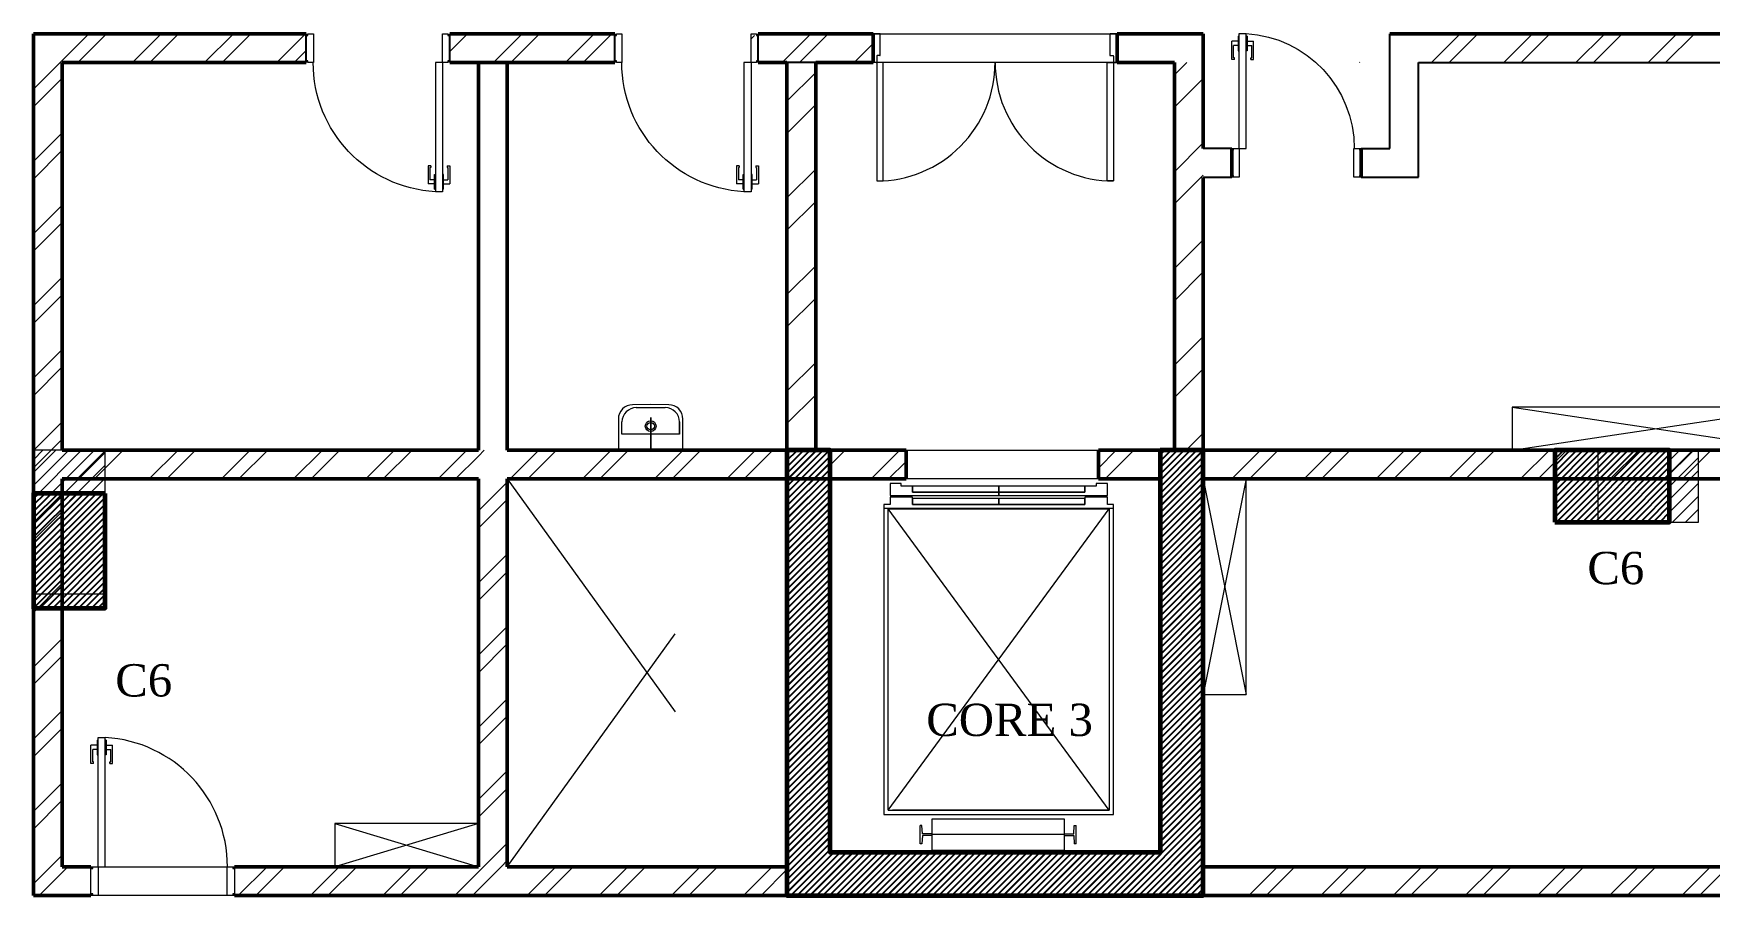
# Model space of a CAD drawing. Header units: millimetres. Extents: x -967280 to 3852, y 2833 to 1955156.
# Drawn here: x -952246 to -940569, y 637616 to 643618 of the extents above; entities that cross this region are included whole.
import ezdxf
from ezdxf.enums import TextEntityAlignment as Align

# ---------------------------------------------------------------- set-up
doc = ezdxf.new("R2010")
doc.units = ezdxf.units.MM
doc.header["$LTSCALE"] = 1000
doc.linetypes.add('HRZN_Line-Ptrn-Abov', pattern=[4, 2, -2])
doc.linetypes.add('HRZN_Line-Ptrn-Sold', pattern=[9144001.0, 9144000.0, -1])
for name, color, linetype, lineweight in [('A-COLS', 8, 'HRZN_Line-Ptrn-Sold', 18), ('A-DASH', 21, 'HRZN_Line-Ptrn-Abov', 18), ('A-DIM', 7, 'Continuous', 13), ('A-DOOR', 5, 'Continuous', 13), ('A-ELEV', 1, 'HRZN_Line-Ptrn-Sold', 13), ('A-EQPM', 3, 'Continuous', 25), ('A-FIXT', 1, 'Continuous', 18), ('A-HATCH', 1, 'Continuous', 13), ('A-TONE', 40, 'HRZN_Line-Ptrn-Sold', 35), ('A-WALL', 8, 'HRZN_Line-Ptrn-Sold', 50), ('S - column', 6, 'Continuous', 60)]:
    doc.layers.add(name, color=color, linetype=linetype, lineweight=lineweight)
doc.layers.add('ARCH', color=8, linetype='Continuous')
doc.layers.add('S - col hach', color=1, linetype='Continuous')
doc.styles.add('ASD', font='times.ttf')
pattern_1 = [(45, (6650, -35800), (-251.447, 251.447), []), (45, (6650, -35419), (-251.447, 251.447), [])]
pattern_2 = [(225, (-217548.726, -1233776.03), (44.9012806, -44.9012806), [])]

# ---------------------------------------------------------------- blocks, each defined once
blk = doc.blocks.new('DAE_DOOR-SINGLE - BEDROOMS DOOR _D01__1000_2200MM 2-3505045-GROUND FLOOR FFL_1_')
at = {"layer": 'A-DOOR'}
for p, q in [((-424, 88), (-412, 88)), ((-424, -88), (-424, 88)), ((-412, 100), (-374, 100)), ((-412, 88), (-412, 100)), ((-374, 100), (-374, -100)), ((526, 100), (564, 100)), ((526, -100), (526, 100)), ((564, 100), (564, 88)), ((564, 88), (576, 88)), ((576, 88), (576, -88)), ((-412, -88), (-424, -88)), ((-412, -100), (-412, -88)), ((-374, -100), (-412, -100)), ((564, -100), (526, -100)), ((564, -88), (564, -100)), ((576, -88), (564, -88))]:
    blk.add_line(p, q, dxfattribs=at)
at = {"layer": 'A-DOOR', "lineweight": 18}
for p, q in [((476, -100), (476, -1000)), ((526, -100), (476, -100)), ((526, -100), (526, -1000)), ((526, -1000), (476, -1000))]:
    blk.add_line(p, q, dxfattribs=at)
at = {"layer": 'A-DOOR'}
blk.add_arc((526, -100), 901, 180, 266.8202, dxfattribs=at)
at = {"layer": 'A-HATCH'}
for p, q in [((444, -819), (425, -819)), ((425, -819), (425, -946)), ((444, -831), (438, -831)), ((438, -831), (438, -916)), ((470, -916), (438, -916)), ((444, -819), (444, -831)), ((470, -879), (476, -879)), ((470, -981), (470, -879)), ((533, -879), (526, -879)), ((533, -981), (533, -879)), ((533, -916), (564, -916)), ((558, -819), (577, -819)), ((558, -819), (558, -831)), ((558, -831), (564, -831)), ((564, -831), (564, -916)), ((577, -819), (577, -946)), ((470, -946), (425, -946)), ((470, -981), (476, -981)), ((533, -981), (526, -981)), ((533, -946), (577, -946))]:
    blk.add_line(p, q, dxfattribs=at)
blk = doc.blocks.new('DAE_DOOR-SINGLE - BEDROOMS DOOR _D01__1000_2200MM 2-3505467-GROUND FLOOR FFL_1_')
at = {"layer": 'A-DOOR', "lineweight": 18}
for p, q in [((476, 100), (476, 1000)), ((526, 1000), (476, 1000)), ((526, 100), (526, 1000)), ((526, 100), (476, 100))]:
    blk.add_line(p, q, dxfattribs=at)
at = {"layer": 'A-DOOR'}
for p, q in [((-412, 88), (-424, 88)), ((-424, 88), (-424, -88)), ((-374, 100), (-412, 100)), ((-412, 100), (-412, 88)), ((-374, -100), (-374, 100)), ((526, 100), (526, -100)), ((564, 100), (526, 100)), ((564, 88), (564, 100)), ((576, 88), (564, 88)), ((576, -88), (576, 88)), ((-424, -88), (-412, -88)), ((-412, -88), (-412, -100)), ((-412, -100), (-374, -100)), ((526, -100), (564, -100)), ((564, -100), (564, -88)), ((564, -88), (576, -88))]:
    blk.add_line(p, q, dxfattribs=at)
blk.add_arc((526, 100), 901, 93.1798, 180, dxfattribs=at)
at = {"layer": 'A-HATCH'}
for p, q in [((470, 946), (425, 946)), ((425, 819), (425, 946)), ((470, 981), (476, 981)), ((470, 981), (470, 879)), ((533, 981), (526, 981)), ((533, 981), (533, 879)), ((533, 946), (577, 946)), ((577, 819), (577, 946)), ((444, 819), (425, 819)), ((470, 916), (438, 916)), ((438, 831), (438, 916)), ((444, 831), (438, 831)), ((444, 819), (444, 831)), ((470, 879), (476, 879)), ((533, 879), (526, 879)), ((533, 916), (564, 916)), ((558, 831), (564, 831)), ((558, 819), (558, 831)), ((558, 819), (577, 819)), ((564, 831), (564, 916))]:
    blk.add_line(p, q, dxfattribs=at)
blk = doc.blocks.new('DR_WD_AR_DBL - UTILITY DOOR _D02__1600_2200MM 3-3511496-GROUND FLOOR FFL_1_')
at = {"layer": 'A-DOOR'}
for p, q in [((-825, 925), (-780, 925)), ((-825, 100), (-825, 925)), ((-780, 925), (-780, 100)), ((825, 925), (780, 925)), ((780, 925), (780, 100)), ((825, 100), (825, 925)), ((-850, 97), (-850, -97)), ((-828, 100), (-847, 100)), ((-780, 100), (-825, 100)), ((-825, 55), (-825, 97)), ((-803, 52), (-822, 52)), ((-800, -97), (-800, 49)), ((780, 100), (825, 100)), ((800, 49), (800, -97)), ((803, 52), (822, 52)), ((825, 55), (825, 97)), ((828, 100), (847, 100)), ((850, -97), (850, 97)), ((-847, -100), (-803, -100)), ((803, -100), (847, -100))]:
    blk.add_line(p, q, dxfattribs=at)
blk.add_circle((0, 100), 1, dxfattribs=at)
blk.add_circle((0, 100), 1, dxfattribs=at)
for centre, radius, start, end in [((-825, 100), 825, 359.9306, 90), ((825, 100), 825, 90, 180.0694), ((-847, 97), 3, 90, 180), ((-828, 97), 3, 0, 90), ((-822, 55), 3, 180, 270), ((-803, 49), 3, 360, 90), ((803, 49), 3, 90, 180), ((822, 55), 3, 270, 360), ((828, 97), 3, 90, 180), ((847, 97), 3, 0, 90), ((-847, -97), 3, 180, 270), ((-803, -97), 3, 270, 0), ((803, -97), 3, 180, 270), ((847, -97), 3, 270, 0)]:
    blk.add_arc(centre, radius, start, end, dxfattribs=at)
blk = doc.blocks.new('EM-SW-08_1-WASHBASIN-Maid_s and Driver_s bathroom - SW 08_1-Vanity-wall mounted-3114919-GROUND FLOOR FFL_1_')
at = {"layer": 'A-FIXT'}
for p, q in [((-224, 0), (-224, -217)), ((-200, -112), (201, -112)), ((-200, -197), (-200, -112)), ((-200, -112), (-200, -197)), ((0, 0), (0, -170)), ((0, -204), (0, 0)), ((0, 0), (0, -229)), ((0, 0), (0, -204)), ((0, -82), (0, -12)), ((201, -112), (201, -197)), ((201, -112), (201, -197)), ((226, -217), (226, 0)), ((0, -170), (0, -195)), ((0, -184), (0, -204)), ((0, -229), (0, -195)), ((-125, -317), (1, -318)), ((101, -297), (-100, -297)), ((1, -318), (127, -317))]:
    blk.add_line(p, q, dxfattribs=at)
for radius in [37.5, 26]:
    blk.add_circle((1, -168), radius, dxfattribs=at)
for centre, start, end in [((-124, -217), 180, 269.5184), ((-100, -197), 180, 270), ((101, -197), 270, 0), ((126, -217), 270.4817, 0)]:
    blk.add_arc(centre, 100, start, end, dxfattribs=at)
blk = doc.blocks.new('GF')
at = {"layer": 'A-EQPM', "lineweight": 13}
for p, q in [((15241, 213049), (15164, 213049)), ((15164, 213049), (15164, 212964)), ((15241, 213029), (15241, 213049)), ((15321, 213029), (15241, 213029)), ((15921, 213029), (15321, 213029)), ((15321, 213029), (15321, 212989)), ((15321, 212989), (15321, 213029)), ((15921, 212989), (15921, 213029)), ((15921, 213029), (15921, 212989)), ((16521, 213029), (15921, 213029)), ((16521, 212989), (16521, 213029)), ((16601, 213029), (16521, 213029)), ((16521, 213029), (16521, 212989)), ((16678, 213049), (16601, 213049)), ((16601, 213049), (16601, 213029)), ((16678, 212964), (16678, 213049)), ((15121, 212903), (15121, 210743)), ((15164, 212903), (15121, 212903)), ((15164, 212964), (15921, 212964)), ((15321, 212954), (15164, 212954)), ((15164, 212954), (15164, 212903)), ((15321, 212989), (15921, 212989)), ((15921, 212989), (15321, 212989)), ((15321, 212903), (15321, 212954)), ((15921, 212943), (15321, 212943)), ((15321, 212943), (15321, 212903)), ((15321, 212903), (15921, 212903)), ((16521, 212903), (15321, 212903)), ((15921, 212989), (16521, 212989)), ((15921, 212964), (15921, 212989)), ((16521, 212989), (15921, 212989)), ((15921, 212989), (15921, 212964)), ((15921, 212964), (16678, 212964)), ((15921, 212903), (15921, 212943)), ((15921, 212943), (15921, 212903)), ((16521, 212943), (15921, 212943)), ((15921, 212903), (16521, 212903)), ((16678, 212954), (16521, 212954)), ((16521, 212954), (16521, 212903)), ((16521, 212903), (16521, 212943)), ((16678, 212903), (16678, 212954)), ((16721, 212903), (16678, 212903)), ((16721, 210743), (16721, 212903)), ((16721, 212874), (15121, 212874)), ((15121, 212874), (15121, 211103)), ((16691, 210773), (15151, 212873)), ((15151, 210773), (16691, 212873)), ((15151, 210773), (15151, 212873)), ((15151, 212873), (16691, 212873)), ((16691, 212873), (16691, 210773)), ((16721, 211103), (16721, 212874)), ((15121, 210743), (16721, 210743)), ((15151, 210773), (16691, 210773)), ((16691, 210773), (15181, 210773)), ((15386, 210667), (15373, 210667)), ((15373, 210540), (15373, 210667)), ((15389, 210610), (15386, 210667)), ((15457, 210714), (16377, 210714)), ((15457, 210494), (15457, 210714)), ((16377, 210714), (16377, 210494)), ((16444, 210610), (16447, 210667)), ((16447, 210667), (16460, 210667)), ((16460, 210540), (16460, 210667)), ((15389, 210598), (15386, 210540)), ((15457, 210610), (15389, 210610)), ((15457, 210598), (15389, 210598)), ((16377, 210604), (15457, 210604)), ((16377, 210610), (16444, 210610)), ((16377, 210598), (16444, 210598)), ((16444, 210598), (16447, 210540)), ((15386, 210540), (15373, 210540)), ((16377, 210494), (15457, 210494))]:
    blk.add_line(p, q, dxfattribs=at)
blk = doc.blocks.new('DAE_DOOR-SINGLE - BEDROOMS DOOR _D01__900_2200MM-3586904-FIRST FLOOR FFL_1_')
at = {"layer": 'A-DOOR', "lineweight": 18}
for p, q in [((426, 100), (426, 900)), ((476, 900), (426, 900)), ((476, 100), (476, 900)), ((476, 100), (426, 100))]:
    blk.add_line(p, q, dxfattribs=at)
at = {"layer": 'A-DOOR'}
for p, q in [((-362, 88), (-374, 88)), ((-374, 88), (-374, -88)), ((-324, 100), (-362, 100)), ((-362, 100), (-362, 88)), ((-324, -100), (-324, 100)), ((476, 100), (476, -100)), ((514, 100), (476, 100)), ((514, 88), (514, 100)), ((526, 88), (514, 88)), ((526, -88), (526, 88)), ((-374, -88), (-362, -88)), ((-362, -88), (-362, -100)), ((-362, -100), (-324, -100)), ((476, -100), (514, -100)), ((514, -100), (514, -88)), ((514, -88), (526, -88))]:
    blk.add_line(p, q, dxfattribs=at)
blk.add_arc((476, 100), 802, 93.5763, 180, dxfattribs=at)
at = {"layer": 'A-HATCH', "linetype": 'Continuous'}
for p, q in [((420, 846), (375, 846)), ((375, 719), (375, 846)), ((420, 881), (426, 881)), ((420, 881), (420, 779)), ((483, 881), (476, 881)), ((483, 881), (483, 779)), ((483, 846), (527, 846)), ((527, 719), (527, 846)), ((394, 719), (375, 719)), ((420, 816), (388, 816)), ((388, 731), (388, 816)), ((394, 731), (388, 731)), ((394, 719), (394, 731)), ((420, 779), (426, 779)), ((483, 779), (476, 779)), ((483, 816), (514, 816)), ((508, 731), (514, 731)), ((508, 719), (508, 731)), ((508, 719), (527, 719)), ((514, 731), (514, 816))]:
    blk.add_line(p, q, dxfattribs=at)
blk = doc.blocks.new('A$Ca5ad4f3b')
at = {"layer": 'S - col hach'}
h = blk.add_hatch(dxfattribs=at)
h.set_pattern_fill('ANSI31', color=256, scale=10)
h.set_pattern_definition([(45, (-223648.726, -1233952.032), (-22.4506403, 22.4506403), [])])
h.paths.add_polyline_path([(16350, -13200), (16350, -16000), (14050, -16000), (14050, -13200), (13750, -13200), (13750, -16300), (16650, -16300), (16650, -13200)])
h = blk.add_hatch(dxfattribs=at)
h.set_pattern_fill('ANSI31', color=256, scale=10)
h.set_pattern_definition([(45, (-249848.722, -1240752.032), (-22.4506403, 22.4506403), [])])
h.paths.add_polyline_path([(19900, -13700), (19900, -13200), (19100, -13200), (19100, -13700), (19607, -13700)])
h = blk.add_hatch(dxfattribs=at)
h.set_pattern_fill('ANSI31', color=256, scale=10)
h.set_pattern_definition([(45, (-223648.726, -1239652.032), (-22.4506403, 22.4506403), [])])
h.paths.add_polyline_path([(9000, -14300), (9000, -13500), (8500, -13500), (8500, -14300)])
at = {"layer": 'S - column'}
for points in [[(16350, -13200), (16350, -16000), (14050, -16000), (14050, -13200), (13750, -13200), (13750, -16300), (16650, -16300), (16650, -13200)], [(19100, -13700), (19900, -13700), (19900, -13200), (19100, -13200)], [(9000, -13500), (8500, -13500), (8500, -14300), (9000, -14300)]]:
    blk.add_lwpolyline(points, close=True, dxfattribs=at)
at = {"ltscale": 6, "style": 'ASD'}
for s, p in [('C6', (19525, -14020)), ('C6', (9268, -14802)), ('CORE 3', (15301, -15077))]:
    blk.add_text(s, height=225, dxfattribs=at).set_placement(p, align=Align.MIDDLE_CENTER)
blk = doc.blocks.new('A$C1e5dc022')
at = {"layer": 'A-COLS'}
h = blk.add_hatch(dxfattribs=at)
h.set_pattern_fill('ANSI31', color=4, scale=20, angle=180)
h.set_pattern_definition(pattern_2)
h.paths.add_polyline_path([(15100, -23400), (15100, -22400), (14600, -22400), (14600, -23400)])
h = blk.add_hatch(dxfattribs=at)
h.set_pattern_fill('ANSI31', color=4, scale=20, angle=180)
h.set_pattern_definition(pattern_2)
h.paths.add_polyline_path([(22450, -22400), (22450, -25200), (20150, -25200), (20150, -22400), (19850, -22400), (19850, -25500), (22750, -25500), (22750, -22400)])
h = blk.add_hatch(dxfattribs=at)
h.set_pattern_fill('ANSI31', color=4, scale=20, angle=180)
h.set_pattern_definition(pattern_2)
h.paths.add_polyline_path([(26200, -22900), (26200, -22400), (25500, -22400), (25500, -22900), (25707.4, -22900)])
at = {"layer": 'A-TONE', "linetype": 'Continuous', "lineweight": 13}
h = blk.add_hatch(dxfattribs=at)
h.set_pattern_fill('FP_1', color=4, style=0, pattern_type=2)
h.set_pattern_definition(pattern_1)
h.paths.add_polyline_path([(14800, -22500), (14800, -19500), (14600, -19500), (14600, -22500)])
h = blk.add_hatch(dxfattribs=at)
h.set_pattern_fill('FP_1', color=4, style=0, pattern_type=2)
h.set_pattern_definition(pattern_1)
h.paths.add_polyline_path([(23850, -19700), (23850, -19698.4), (23838, -19698.4), (23755.8, -19700)])
h.paths.add_polyline_path([(19600, -19512), (19600, -19700), (20450, -19700), (20450, -19500), (19650, -19500), (19650, -19524), (19638, -19524), (19638, -19512)])
h.paths.add_polyline_path([(16500, -19700), (16500, -19500), (14800, -19500), (14800, -19700)])
h.paths.add_polyline_path([(17500, -19500), (17500, -19700), (18700, -19700), (18700, -19512), (18662, -19512), (18662, -19524), (18650, -19524), (18650, -19500)])
h = blk.add_hatch(dxfattribs=at)
h.set_pattern_fill('FP_1', color=4, style=0, pattern_type=2)
h.set_pattern_definition(pattern_1)
h.paths.add_polyline_path([(27200, -19700), (27200, -19500), (24250, -19500), (24250, -19700), (25537.7, -19700)])
h = blk.add_hatch(dxfattribs=at)
h.set_pattern_fill('ANSI32', color=4, scale=50, style=0)
h.set_pattern_definition([(45, (-833224, -1319540.23), (-336.7596, 336.7596), []), (45, (-832999.5, -1319540.23), (-336.7596, 336.7596), [])])
h.paths.add_polyline_path([(20050, -19700), (19850, -19700), (19850, -22400), (20050, -22400)])
h = blk.add_hatch(dxfattribs=at)
h.set_pattern_fill('ANSI32', color=4, scale=50, style=0)
h.set_pattern_definition([(45, (-1290285.2, -1104253.3), (-336.7596, 336.7596), []), (45, (-1290060.7, -1104253.3), (-336.7596, 336.7596), [])])
h.paths.add_polyline_path([(22750, -19700.8), (22550, -19700.8), (22550, -22400), (22750, -22400)])
h = blk.add_hatch(dxfattribs=at)
h.set_pattern_fill('FP_1', color=4, style=0, pattern_type=2)
h.set_pattern_definition(pattern_1)
h.paths.add_polyline_path([(17700, -22600), (17700, -22400), (14800, -22400), (14800, -22600)])
h = blk.add_hatch(dxfattribs=at)
h.set_pattern_fill('FP_1', color=4, style=0, pattern_type=2)
h.set_pattern_definition(pattern_1)
h.paths.add_polyline_path([(17700, -22600), (19850, -22600), (19850, -22400), (17700, -22400)])
h = blk.add_hatch(dxfattribs=at)
h.set_pattern_fill('FP_1', color=4, style=0, pattern_type=2)
h.set_pattern_definition(pattern_1)
h.paths.add_polyline_path([(22450, -22600), (22450, -22400), (22020, -22400), (22020, -22600)])
h.paths.add_polyline_path([(20680, -22600), (20680, -22400), (20150, -22400), (20150, -22600)])
h = blk.add_hatch(dxfattribs=at)
h.set_pattern_fill('FP_1', color=4, style=0, pattern_type=2)
h.set_pattern_definition(pattern_1)
h.paths.add_polyline_path([(27200, -22600), (27200, -22400), (22949.6, -22400), (22950.4, -22600), (25537.7, -22600)])
h.paths.add_polyline_path([(22750, -22600), (22950, -22600), (22950, -22400), (22750, -22400), (22750, -22588)])
h = blk.add_hatch(dxfattribs=at)
h.set_pattern_fill('FP_1', color=4, style=0, pattern_type=2)
h.set_pattern_definition(pattern_1)
h.paths.add_polyline_path([(14600, -25500), (14800, -25500), (14800, -22500), (14600, -22500), (14600, -22843)])
h = blk.add_hatch(dxfattribs=at)
h.set_pattern_fill('FP_1', color=4, style=0, pattern_type=2)
h.set_pattern_definition(pattern_1)
h.paths.add_polyline_path([(17900, -25300), (17900, -22600), (17700, -22600), (17700, -25300)])
h = blk.add_hatch(dxfattribs=at)
h.set_pattern_fill('FP_1', color=4, style=0, pattern_type=2)
h.set_pattern_definition(pattern_1)
h.paths.add_polyline_path([(15000, -25500), (15000, -25300), (14800, -25300), (14800, -25500), (14999.2, -25500)])
h.paths.add_polyline_path([(16000, -25500), (17700, -25500), (17700, -25300), (16000, -25300), (16000, -25488)])
h = blk.add_hatch(dxfattribs=at)
h.set_pattern_fill('FP_1', color=4, style=0, pattern_type=2)
h.set_pattern_definition(pattern_1)
h.paths.add_polyline_path([(19850, -25500), (19850, -25300), (17700, -25300), (17700, -25500), (18476.9, -25500)])
h = blk.add_hatch(dxfattribs=at)
h.set_pattern_fill('FP_1', color=4, style=0, pattern_type=2)
h.set_pattern_definition(pattern_1)
h.paths.add_polyline_path([(22750, -25300), (22750, -25500), (27400, -25500), (27400, -25300)])
h.paths.add_polyline_path([(23184.1, -25500), (23050, -25500), (23000, -25500), (23000, -25300), (22750, -25300), (22750, -25500)])
at = {"color": 4}
for p, q in [((16500, -19700), (16500, -19500)), ((17500, -19700), (17500, -19500)), ((18650, -19700), (18650, -19500)), ((19650, -19700), (19650, -19500)), ((24050, -20298.4), (24050, -19500)), ((20050, -19700), (19850, -19700)), ((24250, -20498.4), (24250, -19700)), ((24250, -19700), (26900, -19700)), ((22950, -20298.4), (22750, -20298.4)), ((23850, -20298.4), (24050, -20298.4)), ((22950, -20500), (22750, -20500)), ((23850, -20498.4), (24250, -20498.4))]:
    blk.add_line(p, q, dxfattribs=at)
at = {"layer": 'A-COLS', "color": 4}
for points in [[(15100, -22400), (14600, -22400), (14600, -23400), (15100, -23400)], [(22450, -22400), (22450, -25200), (20150, -25200), (20150, -22400), (19850, -22400), (19850, -25500), (22750, -25500), (22750, -22400)], [(25500, -22900), (26200, -22900), (26200, -22400), (25500, -22400)]]:
    blk.add_lwpolyline(points, close=True, dxfattribs=at)
at = {"layer": 'A-DASH', "color": 4}
for p, q in [((17900, -25300), (19850, -22600)), ((17900, -22600), (19850, -25300))]:
    blk.add_line(p, q, dxfattribs=at)
for points in [[(24903.6, -22100), (26900, -22400)], [(24903.6, -22400), (26900, -22100)], [(24903.6, -22100), (24903.6, -22400), (26900, -22400), (26900, -22100), (24903.6, -22100)], [(23050, -22600), (22750, -24100)], [(22750, -22600), (23050, -24100)], [(17700, -25000), (16700, -25300)], [(16700, -25000), (17700, -25300)]]:
    blk.add_lwpolyline(points, dxfattribs=at)
for points in [[(23050, -22600), (22750, -22600), (22750, -24100), (23050, -24100)], [(17700, -25000), (16700, -25000), (16700, -25300), (17700, -25300)]]:
    blk.add_lwpolyline(points, close=True, dxfattribs=at)
at = {"layer": 'A-ELEV', "color": 4}
for p, q in [((20450, -19500), (22150, -19500)), ((22150, -19700), (20450, -19700)), ((22950, -20298.4), (22962, -20298.4)), ((23838, -20298.4), (23850, -20298.4)), ((22962, -20498.4), (22950, -20498.4)), ((23850, -20498.4), (23838, -20498.4)), ((20680, -22400), (22020, -22400)), ((22020, -22600), (20680, -22600)), ((15000, -25300), (15012, -25300)), ((15050, -25300), (15950, -25300)), ((15988, -25300), (16000, -25300)), ((23850, -25300), (23838, -25300)), ((15012, -25500), (15000, -25500)), ((15950, -25500), (15050, -25500)), ((16000, -25500), (15988, -25500)), ((23838, -25500), (23850, -25500))]:
    blk.add_line(p, q, dxfattribs=at)
at = {"layer": 'A-EQPM', "color": 4, "lineweight": 13}
blk.add_line((21851.2, -25139.3), (21864.2, -25139.3), dxfattribs=at)
at = {"layer": 'A-WALL', "color": 4}
for p, q in [((14600, -19500), (14600, -25500)), ((16500, -19500), (14600, -19500)), ((18650, -19500), (17500, -19500)), ((20450, -19500), (19650, -19500)), ((20450, -19700), (20450, -19500)), ((22150, -19500), (22150, -19700)), ((22750, -19500), (22150, -19500)), ((22750, -20298.4), (22750, -19500)), ((29200, -19500), (24050, -19500)), ((14800, -19700), (16500, -19700)), ((14800, -22400), (14800, -19700)), ((17500, -19700), (18650, -19700)), ((17700, -19700), (17700, -22400)), ((17900, -22400), (17900, -19700)), ((19650, -19700), (19850, -19700)), ((19850, -19700), (19850, -22400)), ((20050, -19700), (20450, -19700)), ((20050, -22400), (20050, -19700)), ((22150, -19700), (22550, -19700)), ((22550, -19700), (22550, -22400)), ((22950, -20500), (22950, -20299.2)), ((22950, -20310.4), (22950, -20300)), ((23850, -20300), (23850, -20500)), ((22750, -22400), (22750, -20500)), ((23850, -20486.4), (23850, -20499.2)), ((17700, -22400), (14800, -22400)), ((19850, -22400), (17900, -22400)), ((20680, -22400), (20050, -22400)), ((20680, -22600), (20680, -22400)), ((22450, -22400), (22020, -22400)), ((22020, -22400), (22020, -22600)), ((22550, -22400), (22750, -22400)), ((26900, -22400), (22750, -22400)), ((14800, -25300), (14800, -22600)), ((14800, -22600), (17700, -22600)), ((17700, -22600), (17700, -25300)), ((17900, -22600), (20000, -22600)), ((17900, -25300), (17900, -22600)), ((20150, -22600), (19850, -22600)), ((19850, -22600), (19850, -25300)), ((20050, -22600), (20680, -22600)), ((20150, -25200), (20150, -22600)), ((22020, -22600), (22450, -22600)), ((22450, -22600), (22450, -25200)), ((22750, -25300), (22750, -22600)), ((22750, -22600), (27200, -22600)), ((22450, -25200), (20150, -25200)), ((22450, -25200), (20150, -25200)), ((15000, -25300), (14800, -25300)), ((15000, -25312), (15000, -25300)), ((17700, -25300), (16000, -25300)), ((16000, -25300), (16000, -25312)), ((19850, -25300), (17900, -25300)), ((27200, -25300), (22750, -25300)), ((14600, -25500), (15000, -25500)), ((15000, -25500), (15000, -25488)), ((16000, -25488), (16000, -25500)), ((16000, -25500), (19850, -25500)), ((19850, -25500), (22750, -25500)), ((20150, -25500), (22450, -25500)), ((22750, -25500), (27400, -25500))]:
    blk.add_line(p, q, dxfattribs=at)
at = {"layer": 'A-WALL', "color": 4, "linetype": 'Continuous', "lineweight": 13}
for p, q in [((22450, -22600), (22450, -22400)), ((19850, -25500), (19850, -25300))]:
    blk.add_line(p, q, dxfattribs=at)
at = {"color": 4}
blk.add_blockref('GF', (5404, -235679.8), dxfattribs=at)
at = {"layer": 'A-DIM', "color": 4}
blk.add_blockref('A$Ca5ad4f3b', (6100, -9200), dxfattribs=at)
at = {"layer": 'A-DOOR', "color": 4, "xscale": -1, "rotation": 180}
for p in [(16923.8, -19600), (19073.8, -19600)]:
    blk.add_blockref('DAE_DOOR-SINGLE - BEDROOMS DOOR _D01__1000_2200MM 2-3505467-GROUND FLOOR FFL_1_', p, dxfattribs=at)
at = {"layer": 'A-DOOR', "color": 4, "rotation": 180}
for name, p in [('DR_WD_AR_DBL - UTILITY DOOR _D02__1600_2200MM 3-3511496-GROUND FLOOR FFL_1_', (21300, -19600)), ('DAE_DOOR-SINGLE - BEDROOMS DOOR _D01__1000_2200MM 2-3505045-GROUND FLOOR FFL_1_', (15576.2, -25400))]:
    blk.add_blockref(name, p, dxfattribs=at)
at = {"layer": 'A-DOOR', "color": 4, "xscale": -1}
blk.add_blockref('DAE_DOOR-SINGLE - BEDROOMS DOOR _D01__900_2200MM-3586904-FIRST FLOOR FFL_1_', (23476.2, -20398.4), dxfattribs=at)
at = {"layer": 'A-FIXT', "color": 4, "rotation": 180}
blk.add_blockref('EM-SW-08_1-WASHBASIN-Maid_s and Driver_s bathroom - SW 08_1-Vanity-wall mounted-3114919-GROUND FLOOR FFL_1_', (18901, -22400), dxfattribs=at)

msp = doc.modelspace()

# ---------------------------------------------------------------- block references
at = {"layer": 'ARCH', "lineweight": 106, "ltscale": 30}
msp.add_blockref('A$C1e5dc022', (-966846.1, 663116.2), dxfattribs=at)

doc.saveas('drawing.dxf')
